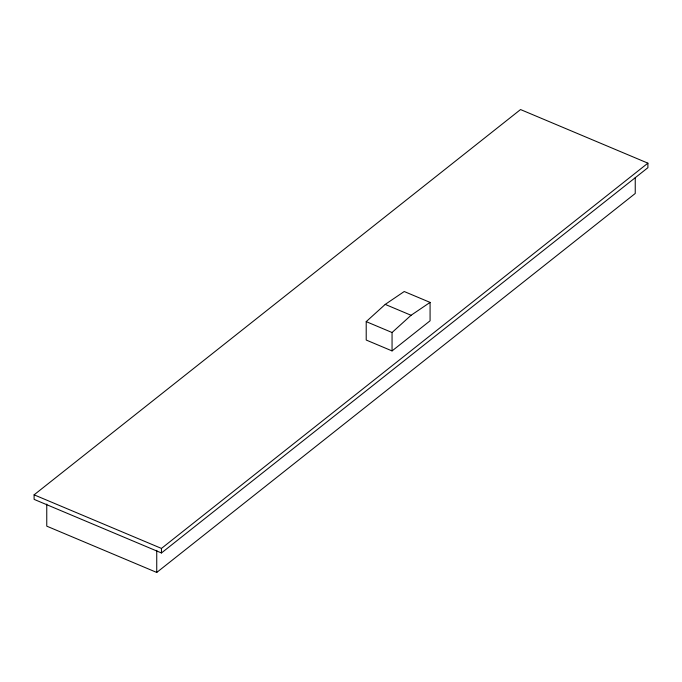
<?xml version="1.0" encoding="UTF-8"?>
<svg xmlns="http://www.w3.org/2000/svg" width="682" height="682" viewBox="0 0 682 682"><rect width="100%" height="100%" fill="white"/><g stroke="black" fill="none" stroke-linecap="round" stroke-linejoin="round"><path stroke-width="1.02" d="M366.208 321.631L385.219 304.402L404.23 291.521L430.078 302.399L430.078 320.804L392.056 350.915L366.208 340.037L366.208 321.631L392.056 332.509L411.067 315.28L430.078 302.399M34.1 494.825L520.545 109.555L647.9 163.16L647.9 167.695L161.455 552.966L34.1 499.369L34.1 494.825L161.455 548.422L647.9 163.16M46.76 504.083L46.76 526.154L156.741 572.445L635.24 193.475L635.24 177.704M385.219 304.402L411.067 315.28M392.056 332.509L392.056 350.915M161.455 548.422L161.455 552.966M156.741 550.365L156.741 572.445"/></g></svg>
